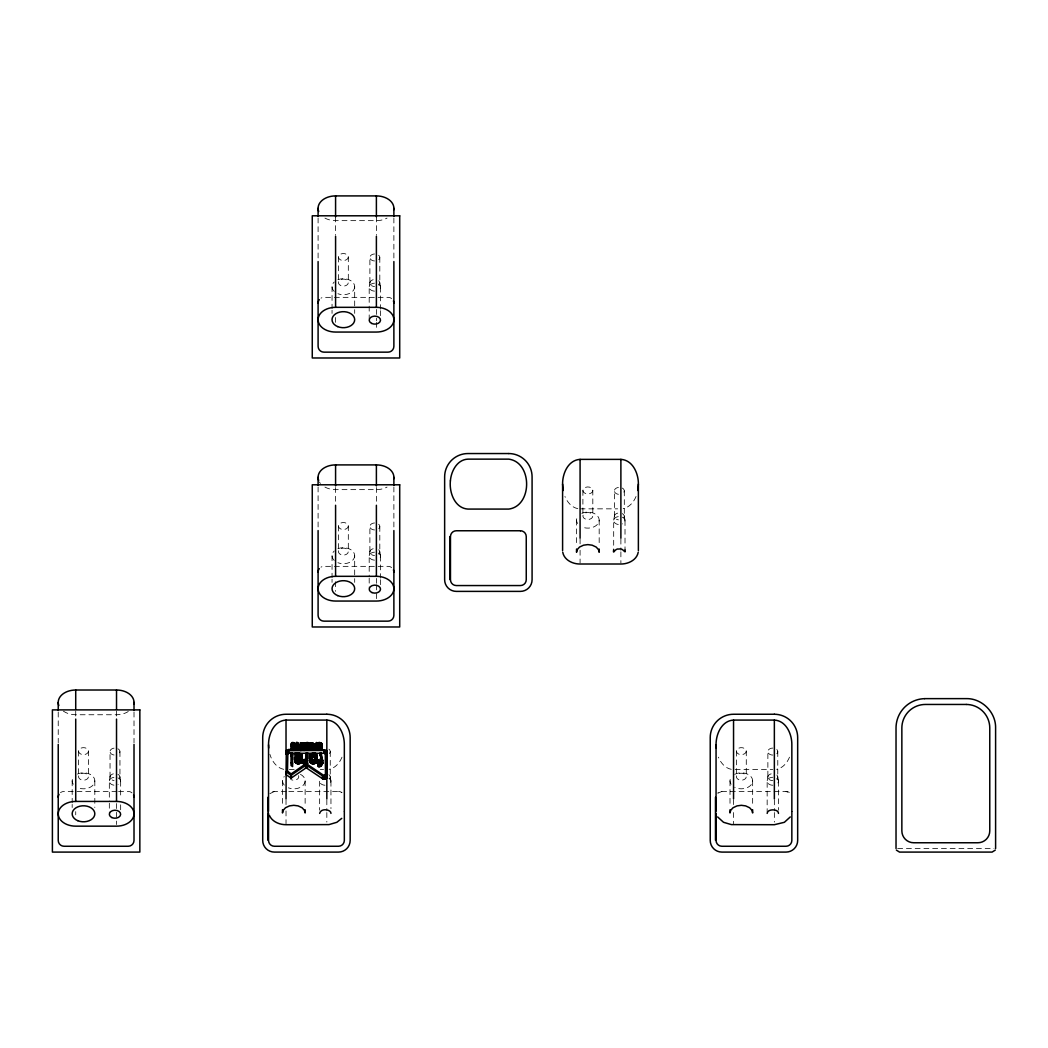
<?xml version="1.0" encoding="UTF-8"?>
<svg xmlns="http://www.w3.org/2000/svg" width="1048" height="1048" viewBox="0 0 1048 1048"><rect width="100%" height="100%" fill="white"/><g stroke="black" fill="none" stroke-linecap="round" stroke-linejoin="round"><path stroke-width="0.75" stroke-dasharray="5 3.75" d="M109.372 780.747L110.079 776.686M369.237 286.654L369.931 282.593M369.237 555.65L369.931 551.589M613.735 520.057L614.429 515.996M767.202 780.747L767.909 776.686M341.989 757.18C339.696 762.774 335.294 768.092 329.124 769.337M636.031 496.477C633.752 502.071 629.35 507.389 623.167 508.634M789.498 757.18C787.218 762.774 782.817 768.092 776.634 769.337M274.366 791.463L269.742 793.742A5.83 5.83 0 0 1 274.366 791.463L287.191 791.463M721.889 791.463L717.762 793.166A5.83 5.83 0 0 1 721.889 791.463L786.013 791.463L790.14 793.166A5.83 5.83 0 0 0 786.013 791.463M580.081 508.843L617.626 508.843M289.3 769.546L294.187 769.546M320.308 769.546L323.57 769.546M735.185 769.546L772.73 769.546M116.957 791.463L64.059 791.463A5.83 5.83 0 0 0 60.509 792.668M118.568 791.463L128.184 791.463A5.83 5.83 0 0 1 132.31 793.166M288.803 791.463L338.504 791.463L342.041 792.668A5.83 5.83 0 0 0 338.504 791.463M897.664 848.592L993.963 848.592M577.789 508.634C571.619 507.389 567.217 502.071 564.938 496.477M731.268 769.337C725.085 768.092 720.683 762.774 718.404 757.18M283.746 769.337C276.502 767.83 271.838 760.992 269.873 754.272M777.734 776.699L778.441 780.747M624.267 515.996L624.962 520.057M379.769 282.593L380.476 286.654M379.769 551.589L380.476 555.65M330.212 776.699L330.919 780.747M119.904 776.699L120.612 780.747M778.481 781.258L778.481 810.196M777.773 751.573L777.773 777.131M774.354 799.794L774.354 810.942M774.354 812.541L774.354 822.091M772.821 748.075A4.952 3.498 0 0 0 767.87 751.573L767.87 777.131A4.952 3.498 0 0 0 772.821 780.642M772.821 777.249A5.659 4.009 0 0 0 767.162 781.258L767.162 811.794M752.647 780.812L752.647 806.541M746.281 751.141A4.952 3.498 0 0 1 738.853 754.167A4.952 3.498 0 0 1 738.853 748.102A4.952 3.498 0 0 1 746.281 751.141L746.281 776.699A4.952 3.498 0 0 1 738.853 779.725A4.952 3.498 0 0 1 738.853 773.66A4.952 3.498 0 0 1 746.281 776.699M736.377 751.141L736.377 776.699M733.548 799.794L733.548 804.576M733.548 812.541L733.548 823.689M730.011 780.812L730.011 806.541M625.014 520.555L625.014 549.493M624.307 490.87L624.307 516.428M620.888 539.104L620.888 550.252M620.888 551.837L620.888 562.986M618.425 487.438A4.952 3.498 0 0 0 614.39 490.87L614.39 516.428A4.952 3.498 0 0 0 618.412 519.874M618.281 516.625A5.659 4.009 0 0 0 613.683 520.555L613.683 549.493M599.181 520.122L599.181 545.838M592.814 490.438A4.952 3.498 0 0 1 585.374 493.464A4.952 3.498 0 0 1 585.387 487.399A4.952 3.498 0 0 1 592.814 490.438L592.814 515.996A4.952 3.498 0 0 1 585.374 519.022A4.952 3.498 0 0 1 585.387 512.957A4.952 3.498 0 0 1 592.814 515.996M582.898 490.438L582.898 515.996M580.081 539.104L580.081 543.873M580.081 550.252L580.081 562.986M576.531 520.122L576.531 545.838M393.878 217.958L393.878 259.943M393.878 486.953L393.878 528.939M380.516 287.152L380.516 309.134M380.516 310.706L380.516 318.553M380.516 556.147L380.516 578.129M380.516 579.701L380.516 587.548M379.808 257.467L379.808 283.026M379.808 526.463L379.808 552.021M376.389 216.897L376.389 235.171M376.389 309.448L376.389 320.754M376.389 322.365L376.389 330.447M376.389 487.517L376.389 504.167M376.389 578.444L376.389 583.291M376.389 584.902L376.389 599.443M374.542 253.97A4.952 3.498 0 0 0 369.892 257.467L369.892 283.026A4.952 3.498 0 0 0 374.542 286.523M374.542 522.965A4.952 3.498 0 0 0 369.892 526.463L369.892 552.021A4.952 3.498 0 0 0 374.542 555.519M374.503 283.156A5.659 4.009 0 0 0 369.197 287.152L369.197 318.553M374.503 552.152A5.659 4.009 0 0 0 369.197 556.147L369.197 576.557M369.197 578.129L369.197 587.548M337.914 279.698A11.318 8.004 0 0 1 354.683 286.707L354.683 313.404M337.914 548.694A11.318 8.004 0 0 1 354.683 555.715L354.683 582.4M348.316 257.035A4.952 3.498 0 0 1 340.888 260.061A4.952 3.498 0 0 1 340.888 253.996A4.952 3.498 0 0 1 348.316 257.035L348.316 282.593A4.952 3.498 0 0 1 340.888 285.619A4.952 3.498 0 0 1 340.888 279.554A4.952 3.498 0 0 1 348.316 282.593M348.316 526.031A4.952 3.498 0 0 1 340.888 529.057A4.952 3.498 0 0 1 340.888 522.991A4.952 3.498 0 0 1 348.316 526.031L348.316 551.589A4.952 3.498 0 0 1 340.888 554.615A4.952 3.498 0 0 1 340.888 548.549A4.952 3.498 0 0 1 348.316 551.589M338.412 257.035L338.412 282.593M338.412 526.031L338.412 551.589M335.583 216.897L335.583 235.171M335.583 317.518L335.583 322.365M335.583 487.517L335.583 504.167M335.583 581.679L335.583 591.36M332.046 286.707L332.046 308.702M332.046 310.274L332.046 313.404M332.046 555.715L332.046 577.697M332.046 579.269L332.046 582.4M330.958 781.258L330.958 808.584M330.251 751.573L330.251 777.131M326.832 799.794L326.832 810.942M326.832 812.541L326.832 822.091M319.64 781.258L319.64 810.196M318.094 217.958L318.094 259.943M318.094 486.953L318.094 528.939M305.138 780.812L305.138 806.541M286.025 799.794L286.025 804.576M286.025 810.942L286.025 823.689M282.488 780.812L282.488 806.541M134.013 712.064L134.013 742.744M120.651 781.258L120.651 798.524M120.651 804.812L120.651 812.659M119.944 751.573L119.944 777.131M116.525 711.003L116.525 717.972M116.525 803.554L116.525 824.54M114.062 748.128A4.952 3.498 0 0 0 110.04 751.573L110.04 777.131A4.952 3.498 0 0 0 114.062 780.577M113.931 777.328A5.659 4.009 0 0 0 109.333 781.258L109.333 801.668M109.333 803.24L109.333 812.659M94.818 780.812L94.818 807.51M88.451 751.141A4.952 3.498 0 0 1 81.023 754.167A4.952 3.498 0 0 1 81.023 748.102A4.952 3.498 0 0 1 88.451 751.141L88.451 776.699A4.952 3.498 0 0 1 81.023 779.725A4.952 3.498 0 0 1 81.023 773.66A4.952 3.498 0 0 1 88.451 776.699M78.548 751.141L78.548 776.699M75.718 711.003L75.718 717.972M75.718 811.624L75.718 814.859M72.181 780.812L72.181 802.807M72.181 804.379L72.181 807.51M58.23 712.064L58.23 742.744M298.523 775.612A4.952 3.498 0 0 1 296.597 779.594A4.952 3.498 0 0 1 290.65 779.398M300.462 774.341A11.318 8.004 0 0 1 303.37 785.109A11.318 8.004 0 0 1 288.357 787.834M284.257 785.109A11.318 8.004 0 0 1 284.257 776.529M328.915 749.176A4.952 3.498 0 0 1 328.915 753.971M328.915 774.734A4.952 3.498 0 0 1 328.915 779.529M328.915 778.166A5.659 4.009 0 0 1 328.915 784.336M324.946 785.253A5.659 4.009 0 0 1 319.679 780.747M581.784 513.35A11.318 8.004 0 0 1 596.43 514.882A11.318 8.004 0 0 1 596.43 525.349A11.318 8.004 0 0 1 581.784 526.882M577.605 523.528A11.318 8.004 0 0 1 577.605 516.703M622.263 488.041A4.952 3.498 0 0 1 622.263 493.713M618.412 494.315A4.952 3.498 0 0 1 614.39 490.87M622.263 513.599A4.952 3.498 0 0 1 622.263 519.271M614.39 516.428A4.952 3.498 0 0 1 618.425 512.983M622.381 517.175A5.659 4.009 0 0 1 622.381 523.934M618.281 524.485A5.659 4.009 0 0 1 613.683 520.555M734.674 774.341A11.318 8.004 0 0 1 749.739 775.455A11.318 8.004 0 0 1 749.739 786.17A11.318 8.004 0 0 1 734.674 787.297M731.085 784.231A11.318 8.004 0 0 1 731.085 777.406M776.83 749.516A4.952 3.498 0 0 1 776.83 753.643M772.821 755.084A4.952 3.498 0 0 1 767.87 751.573M776.83 775.075A4.952 3.498 0 0 1 776.83 779.188M767.87 777.131A4.952 3.498 0 0 1 772.821 773.634M776.948 778.52A5.659 4.009 0 0 1 776.948 783.996M772.821 785.253A5.659 4.009 0 0 1 767.162 781.258M63.352 711.12A17.489 12.366 0 0 0 75.718 714.749L116.525 714.749A17.489 12.366 0 0 0 128.891 711.12M77.434 774.053A11.318 8.004 0 0 1 92.067 775.586A11.318 8.004 0 0 1 92.067 786.052A11.318 8.004 0 0 1 77.434 787.572M73.255 784.231A11.318 8.004 0 0 1 73.255 777.406M117.9 748.744A4.952 3.498 0 0 1 117.9 754.416M114.062 755.019A4.952 3.498 0 0 1 110.04 751.573M117.9 774.302A4.952 3.498 0 0 1 117.9 779.974M110.04 777.131A4.952 3.498 0 0 1 114.062 773.686M118.018 777.878A5.659 4.009 0 0 1 118.018 784.638M113.931 785.188A5.659 4.009 0 0 1 109.333 781.258M378.669 255.24A4.952 3.498 0 0 1 378.669 259.708M374.542 260.965A4.952 3.498 0 0 1 369.892 257.467M378.669 280.798A4.952 3.498 0 0 1 378.669 285.266M369.892 283.026A4.952 3.498 0 0 1 374.542 279.528M378.459 284.06A5.659 4.009 0 0 1 378.459 290.231M374.503 291.148A5.659 4.009 0 0 1 369.197 287.152M354.683 286.707A11.318 8.004 0 0 1 337.914 293.728M334.207 291.423A11.318 8.004 0 0 1 334.207 282.004M391.598 298.562A5.83 5.83 0 0 0 388.048 297.357L323.924 297.357A5.83 5.83 0 0 0 321.002 298.143M324.932 218.089A17.489 12.366 0 0 0 335.583 220.643L376.389 220.643A17.489 12.366 0 0 0 387.039 218.089M391.598 567.558A5.83 5.83 0 0 0 388.048 566.352L323.924 566.352A5.83 5.83 0 0 0 321.002 567.138M324.932 487.084A17.489 12.366 0 0 0 335.583 489.639L376.389 489.639A17.489 12.366 0 0 0 387.039 487.084M320.439 483.456A17.489 12.366 0 0 1 319.43 482.001M378.669 524.236A4.952 3.498 0 0 1 378.669 528.703M374.542 529.961A4.952 3.498 0 0 1 369.892 526.463M378.669 549.794A4.952 3.498 0 0 1 378.669 554.261M369.892 552.021A4.952 3.498 0 0 1 374.542 548.523M378.459 553.056A5.659 4.009 0 0 1 378.459 559.226M374.503 560.143A5.659 4.009 0 0 1 369.197 556.147M354.683 555.715A11.318 8.004 0 0 1 337.914 562.724M334.207 560.418A11.318 8.004 0 0 1 334.207 550.999"/><path stroke-width="1.5" d="M287.466 772.402L287.912 750.682L324.238 750.473C326.36 750.525 326.36 755.333 324.238 753.276L288.58 753.276L287.466 754.075L287.611 750.944M300.488 742.691C299.387 751.324 303.645 744.552 300.514 742.678C299.44 752.333 302.413 752.136 301.221 742.665M316.286 747.08C315.854 734.452 318.998 752.071 316.286 749.294M326.871 777.55L326.871 751.089L326.098 750.014L288.541 749.464L286.314 750.512L286.025 774.577L291.069 778.153L306.199 767.804L322.771 778.887L325.522 778.939L326.897 777.354M305.466 743.294C307.012 740.674 312.16 745.482 306.304 745.311M313.889 744.984C314.662 747.434 309.998 747.787 310.156 745.442M321.684 763.782L322.863 763.167L321.684 756.577L321.684 759.368C319.417 742.953 323.347 761.569 318.173 760.232M320.976 745.036C319.103 747.892 316.653 745.076 320.976 746.648M294.947 753.669C299.034 750.63 307.405 757.075 296.505 757.979M306.186 756.315L305.623 759.184L303.2 759.735L302.964 763.429L306.186 762.525M294.96 748.062L293.204 749.792L291.213 748.298M294.96 745.272L293.204 747.001L291.213 745.508M303.304 745.993L302.23 746.621L302.348 749.726L303.304 749.805M291.043 756.46C293.139 756.813 293.139 751.036 291.043 753.669M304.143 747.683L303.304 747.447M306.186 756.237L306.33 753.014L307.549 753.001L307.732 758.66M309.894 760.94C310.129 766.088 320.033 763.586 316.732 758.097M321.684 764.136C322.719 767.503 315.409 766.704 319.601 765.551M321.684 761.333C322.561 763.573 317.505 765.119 318.33 762.787M293.899 745.495C294.2 748.259 289.196 743.936 294.108 745.102M313.038 745.796L311.02 745.076C313.706 746.373 313.273 753.093 310.156 748.246M309.894 760.101L309.894 758.149M309.894 757.311L310.025 756.499L315.173 756.184M291.213 744.722L294.108 744.434M296.505 755.621C303.291 748.298 298.641 763.507 297.003 754.35M310.156 744.722C319.273 743.124 307.339 743.818 310.981 742.783C314.845 741.25 315.265 747.918 313.09 749.608M307.732 763.468L306.186 763.049M307.732 760.534L306.186 760.259M315.173 758.241C315.343 760.992 310.326 760.219 311.439 757.494C313.693 756.97 317.819 755.32 313.273 753.826C305.164 756.944 316.509 749.084 316.732 755.66M319.64 813.405C320.845 807.707 331.194 809.436 330.958 813.405M767.162 813.405C767.359 808.506 778.808 808.846 778.481 813.405M268.537 811.322L268.537 744.814C268.38 734.32 274.078 720.723 286.025 720.081L326.832 720.081C338.779 720.723 344.491 734.32 344.334 744.814L344.334 811.322M562.593 550.619L562.593 484.111C562.422 473.617 568.134 460.033 580.081 459.378L620.888 459.378C632.835 460.033 638.533 473.617 638.376 484.111L638.376 550.619M638.376 484.111L637.774 490.503M716.059 811.322L716.059 744.814C715.902 734.32 721.6 720.723 733.548 720.081L774.354 720.081C786.301 720.723 792 734.32 791.843 744.814L791.843 811.322M315.121 749.137C314.164 751.364 318.998 746.687 316.286 744.29C316.417 746.359 313.247 747.565 316.286 746.425M320.151 761.162L319.81 762.577L318.186 763.036M305.466 747.683C304.169 750.853 310.85 749.582 308.295 748.6M321.828 745.718C321.854 748.193 316.142 746.464 319.208 745.469M321.828 748.508C321.526 751.77 316.024 747.669 319.155 749.019M295.719 749.726C295.392 729.539 303.055 758.464 297.606 743.582L296.492 749.726L295.641 749.608M322.863 760.363L321.684 760.992M309.304 743.648L308.662 747.683M326.897 774.564L325.522 776.149L322.771 776.096L306.199 765.014L291.069 775.363L291.069 778.153M301.339 759.486L301.981 758.045L301.287 756.276M325.469 774.498L323.387 775.166L306.841 764.005L304.601 764.516L291.148 773.909L287.466 771.131M294.947 760.35C293.951 764.359 301.352 764.922 301.51 761.542M296.558 749.661L297.58 746.373C297.488 749.975 300.697 751.206 299.558 746.91M316.706 758.844L313.797 760.914L309.946 759.355M302.964 763.429L303.265 759.643M294.96 744.355C294.658 740.897 288.017 743.124 294.108 743.975M306.304 745.469C306.501 748.023 309.33 744.408 309.304 746.674M638.219 552.231C636.791 560.064 628.171 564.125 620.848 564.007L580.107 564.007C572.784 564.125 564.178 560.064 562.737 552.231M316.588 762.119L316.719 755.084M286.707 752.896L286.025 754.154L286.025 720.081M321.828 744.001C320.072 741.133 315.304 742.927 320.976 744.342M995.233 850.138L992.102 852.09L899.525 852.09L896.394 850.138M291.868 745.665L291.252 746.517L292.025 746.569M310.811 745.665L310.195 746.517L310.955 746.569M310.706 753.617L310.116 757.809M302.964 760.638L306.186 759.735M790.271 816.929L784.376 822.3L774.328 824.711L731.399 824.606L723.526 822.3L717.644 816.929M294.947 757.547C294.265 761.005 299.23 761.935 301.195 759.905C302.427 756.617 296.571 762.603 296.505 758.215M297.16 745.469L297.16 742.678M341.753 818.357L336.853 822.3L328.993 824.606L286.065 824.711C279.488 824.737 272.179 821.737 269.401 815.423M296.492 746.923L295.641 746.896M302.243 746.543L302.256 749.7M294.514 746.595L294.658 749.268M305.466 744.879C304.274 747.669 310.247 747.394 308.623 745.56M321.684 755.949L320.177 755.87L320.177 753.08M306.789 743.281C308.374 750.289 308.688 736.338 306.789 746.071M315.173 760.324L311.439 760.298L311.361 755.032M299.531 749.726L297.946 742.665M315.658 749.661L315.762 746.818M306.317 745.207L306.422 749.674M300.75 747.709C300.252 751.757 302.715 743.137 300.75 750.499M299.125 757.56C298.287 761.346 300.907 760.822 300.069 757.363M304.156 749.739L304.169 746.49C306.344 742.862 300.2 740.438 302.309 745.953C304.47 747.486 303.645 743.255 302.296 742.875M311.61 757.403L315.173 757.612M296.505 756.604L300.173 757.206L300.173 754.416M316.286 746.49L317.086 746.923L317.125 745.731L317.086 749.713M924.637 698.636L966.256 698.623C981.924 698.243 995.98 712.299 995.6 727.967L995.6 848.592M318.684 211.473A17.489 12.366 0 0 1 335.583 195.911L376.389 195.911A17.489 12.366 0 0 1 393.734 209.888M335.583 307.326L376.389 307.326A17.489 12.366 0 0 1 393.878 319.692A17.489 12.366 0 0 1 376.389 332.059L335.583 332.059A17.489 12.366 0 0 1 318.094 319.692A17.489 12.366 0 0 1 335.583 307.326L335.583 236.272M318.684 480.469A17.489 12.366 0 0 1 335.583 464.906L376.389 464.906A17.489 12.366 0 0 1 393.734 478.884M335.583 576.321L376.389 576.321A17.489 12.366 0 0 1 393.878 588.688A17.489 12.366 0 0 1 376.389 601.054L335.583 601.054A17.489 12.366 0 0 1 318.094 588.688A17.489 12.366 0 0 1 335.583 576.321L335.583 505.267M58.819 705.579A17.489 12.366 0 0 1 75.718 690.016L116.525 690.016A17.489 12.366 0 0 1 133.869 703.994M75.718 801.432L116.525 801.432A17.489 12.366 0 0 1 134.013 813.798A17.489 12.366 0 0 1 116.525 826.165L75.718 826.165A17.489 12.366 0 0 1 58.23 813.798A17.489 12.366 0 0 1 75.718 801.432L75.718 719.072M302.348 746.936L303.291 746.936L303.304 750.237M320.151 760.966L318.173 760.678M321.841 762.774L322.863 762.944M303.304 745.508L304.143 746.359M316.3 746.91L316.391 749.726M301.3 745.495L300.488 745.482L300.488 749.687M294.108 745.56L294.96 747.159M321.147 745.639L321.828 746.792M291.043 762.708L292.589 763.809M286.025 771.787L291.069 775.363M318.16 766.651L318.225 760.036M316.732 758.464L315.972 753.656M326.321 752.988L326.897 754.141M306.592 749.032L306.304 748.272M314.793 754.35L315.173 755.556M563.182 490.503L562.593 484.111M304.785 746.713L304.785 749.516M716.059 744.814L716.216 748.036M268.537 744.814L268.694 748.036M292.575 753.093L292.589 759.669M896.027 848.592L896.027 727.967A29.37 29.37 0 0 1 924.637 698.649M791.843 811.676L791.843 840.43A5.83 5.83 0 0 1 786.013 846.26L721.889 846.26A5.83 5.83 0 0 1 716.059 840.43L716.059 813.274M774.354 720.081L774.354 798.956M752.647 809.75L752.647 812.973L751.94 810.314L749.648 807.759L745.626 805.886L741.329 805.309L737.032 805.886L733.01 807.759L730.718 810.314L730.011 812.973L730.011 809.75M733.548 720.081L733.548 798.956M715.483 797.279L715.483 840.26M625.014 549.493C626.115 555.689 623.193 547.344 618.975 549.047C614.691 547.855 612.792 556.016 613.683 549.493M620.888 459.378L620.888 538.253M599.181 549.047L599.181 552.27L598.474 549.611L596.181 547.056L592.146 545.183L587.863 544.606L583.566 545.183L579.544 547.056L577.251 549.611L576.531 552.27L576.531 549.047M580.081 459.378L580.081 538.253M449.88 536.576L449.88 579.557M393.878 208.277L393.878 216.347M393.878 261.555L393.878 346.325A5.83 5.83 0 0 1 388.048 352.154L323.924 352.154A5.83 5.83 0 0 1 318.094 346.325L318.094 261.555M393.878 477.272L393.878 485.342M393.878 530.55L393.878 615.32A5.83 5.83 0 0 1 388.048 621.15L323.924 621.15A5.83 5.83 0 0 1 318.094 615.32L318.094 530.55M376.389 195.911L376.389 216.897M376.389 236.272L376.389 307.326M376.389 464.906L376.389 485.892M376.389 505.267L376.389 576.321M344.334 811.676L344.334 840.43A5.83 5.83 0 0 1 338.504 846.26L274.366 846.26A5.83 5.83 0 0 1 268.537 840.43L268.537 813.274M335.583 195.911L335.583 216.897M335.583 464.906L335.583 485.892M326.832 720.081L326.832 798.956M326.675 750.617L326.675 753.407M326.649 775.284L326.649 778.088M326.518 750.394L326.518 753.185M326.465 775.533L326.465 778.323M326.229 775.743L326.229 778.533M325.954 775.939L325.954 778.73M325.64 776.096L325.522 778.939M325.26 750.879L325.469 775.743M325.116 750.748L325.116 753.538M325.142 776.267L325.142 779.057M324.932 750.643L324.932 753.433M325.024 776.306L325.024 779.096M324.723 750.551L324.723 753.342M324.631 776.371L324.631 779.162M324.487 750.499L324.487 753.289M324.238 750.473L324.238 753.276M324.238 776.398L324.238 779.188M323.858 776.371L323.858 779.175M323.478 776.319L323.478 779.123M323.112 776.227L323.112 779.018M322.758 760.01L322.666 763.599M322.771 776.096L322.771 778.887M322.443 775.926L322.443 778.716M321.775 743.53L321.775 748.861M321.906 760.809L321.906 763.599M321.605 743.215L321.605 749.176M321.723 760.887L321.553 765.171M321.317 742.953L321.474 745.875M321.474 746.517L321.33 749.438M321.474 753.001L321.474 755.791M321.395 762.774L321.395 765.577M321.147 746.752L321.147 749.543M321.278 762.983L321.278 765.774M320.924 743.635L320.95 749.634M321.081 763.219L321.081 766.023M320.727 743.373L320.845 746.294M320.74 746.91L320.74 749.7M320.845 763.416L320.845 766.219M320.583 743.268L320.583 746.058M320.505 746.962L320.505 749.752M320.557 763.586L320.557 766.376M320.229 743.137L320.413 745.98M320.256 746.988L320.256 749.792M320.256 753.014L320.256 755.818M320.02 743.124L320.02 745.914M320.046 760.835L320.216 766.507M319.968 742.6L319.968 745.39M319.981 747.001L319.981 749.805M319.823 763.809L319.823 766.612M319.706 742.613L319.732 745.927M319.627 746.988L319.627 749.779M319.535 743.176L319.365 746.045M319.378 763.874L319.378 766.678M319.168 743.373L319.168 746.163M319.286 746.936L319.286 749.726M318.985 742.744L318.985 749.648M318.959 762.957L318.959 765.747M318.788 742.822L318.828 748.442M318.605 742.927L318.605 745.718M318.658 746.7L318.658 749.49M318.644 763.913L318.644 766.704M318.448 743.045L318.317 745.966M318.291 746.386L318.448 749.346M318.33 759.996L318.356 765.76M318.094 208.277L318.094 216.347M318.094 477.272L318.094 485.342M318.212 743.307L318.16 748.993M317.02 742.665C318.12 746.281 315.33 746.373 316.326 742.678M316.575 754.442L316.679 757.547M316.431 754.154L316.431 756.957M316.483 759.538L316.3 762.603M316.221 753.892L316.221 756.695M316.064 760.062L316.064 762.852M315.933 746.7L315.933 749.49M315.789 760.285L315.789 763.088M315.553 746.91L315.448 749.739L315.33 746.962M315.461 760.494L315.461 763.285M315.081 746.975L315.081 749.779M315.003 754.625L315.173 760.403M315.094 760.652L315.094 763.442M314.858 746.962L314.858 749.752M314.701 746.294L314.57 749.687L314.518 746.752M314.701 760.769L314.701 763.573M314.492 754.115L314.492 756.918M314.19 753.971L314.19 756.774M314.269 760.861L314.269 763.665M313.876 743.726L313.706 749.124M313.85 753.879L313.85 756.669M313.797 760.914L313.797 763.717M313.588 746.464L313.588 749.268M313.601 753.84L313.601 756.643M313.444 746.595L313.273 749.503M313.273 753.826L313.273 756.63M313.169 760.927L313.169 763.73M312.972 746.006L312.88 749.687M312.645 746.949L312.645 749.739M312.789 753.879L312.789 756.669M312.671 760.9L312.671 763.704M312.409 746.988L312.409 749.779M312.356 754.01L312.356 756.813M312.134 747.001L312.134 749.792M312.212 760.835L312.212 763.638M311.99 754.233L311.99 757.023M311.859 747.001L311.859 749.792M311.793 760.73L311.793 763.534M311.597 746.975L311.597 749.779M311.675 754.534L311.61 760.193M311.688 760.704L311.688 763.494M311.348 746.936L311.348 749.739M311.308 760.56L311.308 763.35M311.125 746.87L311.125 749.674M310.915 746.792L310.915 749.595M310.968 760.376L310.968 763.167M310.732 746.7L310.732 749.49M310.667 760.154L310.667 762.957M310.575 743.019L310.404 745.993M310.431 746.438L310.575 749.372M310.431 753.892L310.431 756.682M310.404 759.918L310.404 762.708M310.274 743.412L310.326 749.097M310.339 754.01L310.339 756.8M310.208 759.656L310.208 762.446M310.156 744.63L310.156 748.6M310.143 754.324L310.051 762.171M309.946 756.551L309.946 761.857M309.121 743.124L309.108 748.77M308.872 742.888L308.898 749.202M308.859 744.774L308.78 749.333M308.636 746.648L308.466 749.543M308.243 743.36L308.335 746.268M308.282 746.831L308.282 749.634M308.125 743.268L308.125 746.058M308.073 746.896L308.073 749.7M307.929 743.176L307.929 745.98M307.863 746.949L307.863 749.752M307.693 743.137L307.693 745.927M307.719 753.093L307.601 763.586M307.496 742.6L307.418 745.914M307.523 747.001L307.523 749.792M307.339 765.25L307.339 768.04M307.234 742.626L307.182 745.94M307.143 747.001L307.143 749.792M306.972 743.202L306.972 745.993M307.077 765.106L307.077 767.896M306.894 746.975L306.894 749.779M306.592 742.836L306.645 749.726M306.645 765.001L306.645 767.804M306.396 760.809L306.396 763.599M306.042 746.687L306.226 749.582M306.186 753.132L306.213 763.52M306.199 765.014L306.199 767.804M305.885 746.556L305.885 749.346M305.898 759.996L305.898 762.787M306.003 765.053L306.003 767.856M305.636 746.255L305.741 749.202M305.702 760.232L305.702 763.023M305.78 765.132L305.78 767.935M305.466 742.731L305.544 748.888M305.479 760.429L305.479 763.232M305.571 765.25L305.571 768.053M305.23 760.599L305.23 763.389M304.968 760.73L304.968 763.52M305.138 809.75L305.138 812.973L304.418 810.314L302.125 807.759L298.104 805.886L293.807 805.309L289.523 805.886L285.488 807.759L283.196 810.314L282.488 812.973L282.488 809.75M304.667 760.822L304.667 763.612M304.339 760.874L304.339 763.665M304.103 743.307L304.143 750.486M303.881 742.94L304.038 745.966M303.999 760.887L303.999 763.678M303.763 742.862L303.763 745.665M303.553 742.783L303.553 745.573M303.566 760.861L303.566 763.651M302.977 743.255L303.121 746.137M303.069 760.717L303.069 763.507M302.78 743.215L302.78 746.006M302.387 743.202L302.387 745.993M301.903 754.39L301.929 758.451M301.785 754.075L301.693 759.053M301.47 753.63L301.575 762.066M301.339 756.695L301.418 762.394M301.117 756.879L301.117 759.669M301.195 759.905L301.195 762.695M300.986 747.696L300.986 750.499M300.868 757.036L300.868 759.826M300.894 760.18L300.894 762.97M300.527 760.416L300.527 763.219M299.99 754.219L299.99 757.01M300.108 760.625L300.108 763.416M299.663 754.01L299.663 756.813M299.61 757.481L299.61 760.272M299.649 760.769L299.649 763.56M299.269 753.892L299.269 756.682M299.152 760.874L299.152 763.665M298.68 746.91L298.772 749.726M298.811 753.84L298.811 756.63M298.628 760.927L298.628 763.717M298.444 757.612L298.444 760.403M298.248 753.853L298.248 756.656M298.038 760.927L298.038 763.73M297.789 753.957L297.789 756.748M297.567 760.887L297.567 763.691M297.37 754.115L297.37 756.905M297.121 760.809L297.121 763.612M296.794 754.547L296.794 757.337M296.702 757.612L296.702 760.416M296.715 760.691L296.715 763.494M296.61 754.822L296.505 761.018M296.348 760.534L296.348 763.337M296.008 760.337L296.008 763.14M295.719 760.114L295.719 762.905M295.457 759.852L295.457 762.643M295.117 759.25L295.261 762.355M294.907 743.556L294.92 748.809M294.96 753.132L295.012 761.713M294.75 743.242L294.776 749.124M294.475 742.98L294.632 745.901M294.305 742.862L294.305 745.652M294.344 746.713L294.344 749.503M294.108 742.77L294.147 749.608M293.938 746.883L293.938 749.687M293.715 746.949L293.715 749.739M293.466 746.988L293.466 749.779M293.204 747.001L293.204 749.792M292.929 747.001L292.929 749.792M292.667 746.975L292.667 749.779M292.589 756.879L292.589 766.599L291.043 765.512L291.056 753.132M292.418 746.936L292.418 749.739M292.366 753.001L292.458 755.818M292.196 746.87L292.196 749.674M291.986 746.792L291.986 749.595M291.645 743.019L291.645 745.822M291.632 746.582L291.803 749.49M291.475 743.202L291.475 745.993M291.501 746.438L291.501 749.241M291.344 743.412L291.383 749.097M291.187 753.014L291.187 755.805M291.37 775.166L291.37 777.957M288.58 750.486L288.58 753.276M288.423 750.499L288.423 753.302M288.187 750.565L288.187 753.355M288.108 750.591L287.912 753.473M287.742 750.8L287.742 753.591M286.497 750.303L286.497 753.093M286.314 750.512L286.183 753.525M286.156 771.891L286.025 798.956M267.961 797.279L267.961 840.26M134.013 702.383L134.013 710.452M134.013 744.368L134.013 840.43A5.83 5.83 0 0 1 128.184 846.26L64.059 846.26A5.83 5.83 0 0 1 58.23 840.43L58.23 744.368M116.525 690.016L116.525 709.391M116.525 719.072L116.525 801.432M75.718 690.016L75.718 709.391M58.23 702.383L58.23 710.452M58.23 797.292A5.83 5.83 0 0 1 59.015 794.384M133.568 795.065A5.83 5.83 0 0 1 134.013 797.292M393.432 300.959A5.83 5.83 0 0 1 393.878 303.186M318.094 303.186A5.83 5.83 0 0 1 319.299 299.636M393.432 569.955A5.83 5.83 0 0 1 393.878 572.182M318.094 572.182A5.83 5.83 0 0 1 319.299 568.632M450.391 480.862C449.12 492.35 454.649 508.175 467.945 509.079L508.778 509.079C532.567 505.935 532.567 462.286 508.778 459.142L467.945 459.142C457.111 459.574 451.138 471.22 450.391 480.862M399.707 215.796L312.265 215.796L312.265 357.984L399.707 357.984L399.707 215.796M508.765 453.548L467.958 453.548A23.318 23.318 0 0 0 444.64 476.866L444.64 579.727A11.659 11.659 0 0 0 456.299 591.386L520.424 591.386A11.659 11.659 0 0 0 532.083 579.727L532.083 476.866A23.318 23.318 0 0 0 508.765 453.548M399.707 484.792L312.265 484.792L312.265 626.979L399.707 626.979L399.707 484.792M520.424 530.76L456.299 530.76A5.83 5.83 0 0 0 450.47 536.589L450.47 579.727A5.83 5.83 0 0 0 456.299 585.557L520.424 585.557A5.83 5.83 0 0 0 526.253 579.727L526.253 536.589A5.83 5.83 0 0 0 520.424 530.76M966.217 704.452L925.41 704.452A23.554 23.554 0 0 0 901.856 728.006L901.856 830.881A11.882 11.882 0 0 0 913.751 842.762L977.889 842.762A11.882 11.882 0 0 0 989.77 830.881L989.77 728.006A23.554 23.554 0 0 0 966.217 704.452M139.843 709.889L52.4 709.889L52.4 852.09L139.843 852.09L139.843 709.889M326.832 714.251L286.025 714.251A23.318 23.318 0 0 0 262.707 737.569L262.707 840.43A11.659 11.659 0 0 0 274.366 852.09L338.504 852.09A11.659 11.659 0 0 0 350.163 840.43L350.163 737.569A23.318 23.318 0 0 0 326.832 714.251M774.354 714.251L733.548 714.251A23.318 23.318 0 0 0 710.23 737.569L710.23 840.43A11.659 11.659 0 0 0 721.889 852.09L786.013 852.09A11.659 11.659 0 0 0 797.672 840.43L797.672 737.569A23.318 23.318 0 0 0 774.354 714.251M77.84 820.728A11.318 8.004 0 0 0 94.818 813.798A11.318 8.004 0 0 0 77.84 806.855A11.318 8.004 0 0 0 77.84 820.728M111.861 817.571A5.659 4.009 0 0 0 120.638 814.479A5.659 4.009 0 0 0 112.477 810.641A5.659 4.009 0 0 0 111.861 817.571M371.726 323.465A5.659 4.009 0 0 0 380.503 320.374A5.659 4.009 0 0 0 372.341 316.535A5.659 4.009 0 0 0 371.726 323.465M337.705 326.622A11.318 8.004 0 0 0 354.683 319.692A11.318 8.004 0 0 0 337.705 312.749A11.318 8.004 0 0 0 337.705 326.622M372.027 592.592A5.659 4.009 0 0 0 380.516 589.12A5.659 4.009 0 0 0 372.027 585.662A5.659 4.009 0 0 0 372.027 592.592M337.705 595.618A11.318 8.004 0 0 0 354.683 588.688A11.318 8.004 0 0 0 337.705 581.758A11.318 8.004 0 0 0 337.705 595.618"/></g></svg>
